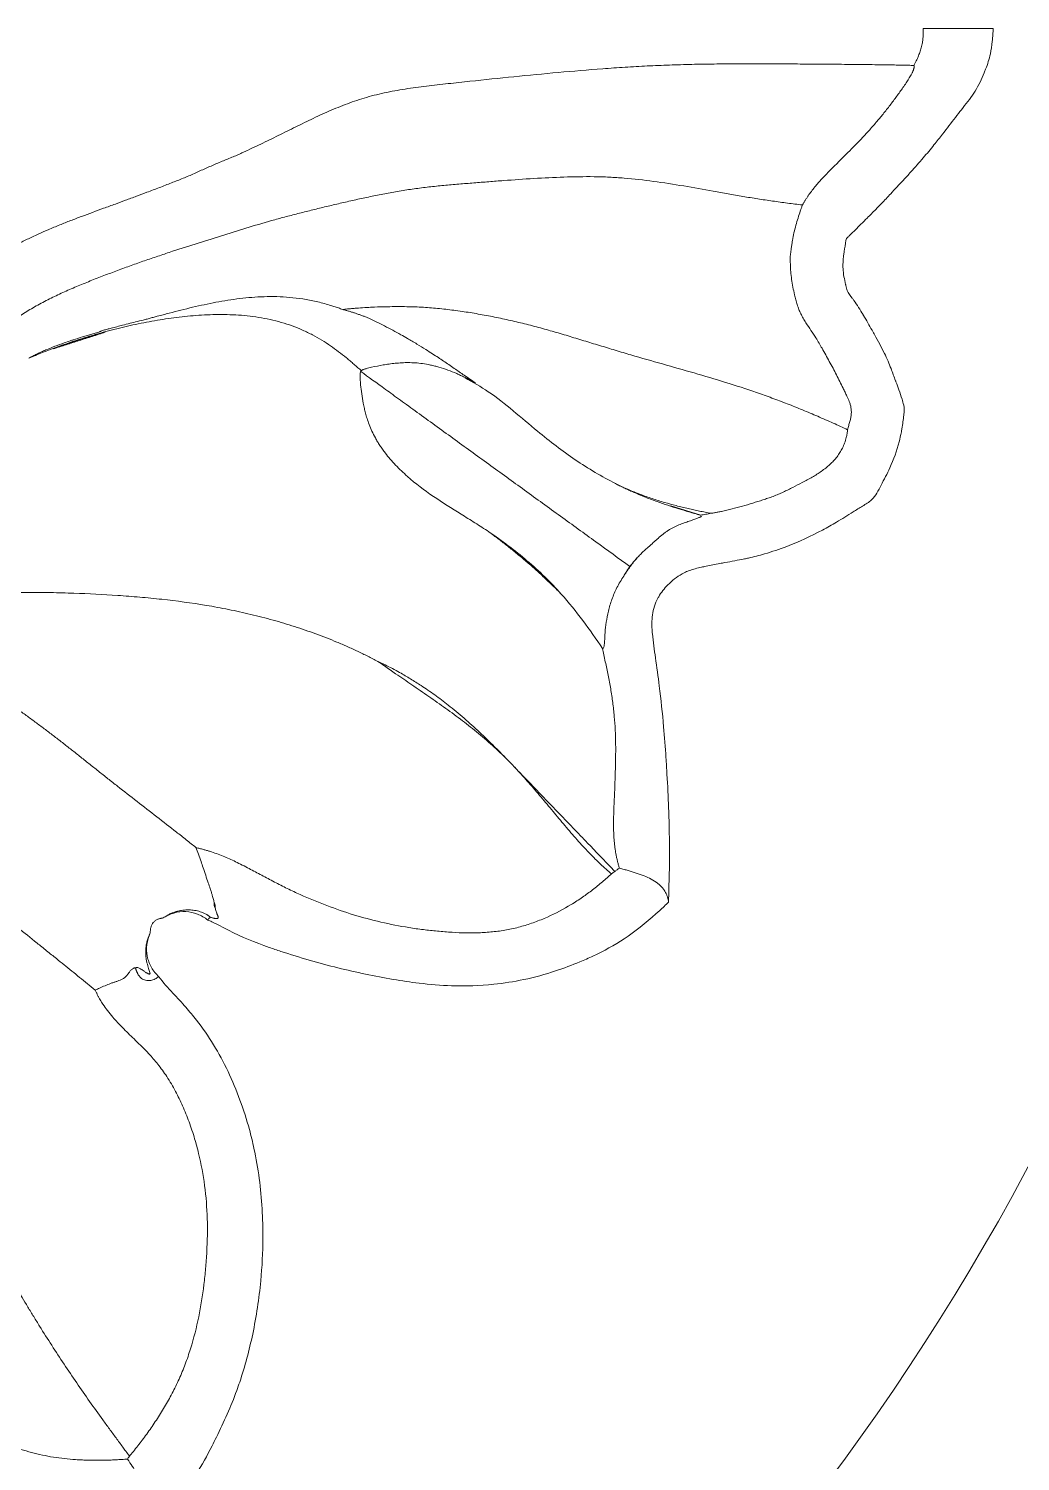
# Model space of a CAD drawing. Header units: millimetres. Extents: x 54 to 1314, y 20 to 614.
# Drawn here: x 386.438 to 387.614, y 186.671 to 188.37 of the extents above; entities that cross this region are included whole.
import ezdxf

# ---------------------------------------------------------------- set-up
doc = ezdxf.new("R2010")
doc.units = ezdxf.units.MM
doc.layers.add('A_РАЗМ.ОСНОВНЫЕ', color=4, linetype='Continuous', lineweight=13)
doc.layers.add('А_ШТУКАТУРКА ФАСАД', color=7, linetype='Continuous', lineweight=15)

# ---------------------------------------------------------------- blocks, each defined once
blk = doc.blocks.new('Филенка')
at = {"layer": 'А_ШТУКАТУРКА ФАСАД', "lineweight": 9}
blk.add_line((-1.4905, 0.0506), (-1.526, 0.0396), dxfattribs=at)
at = {"layer": 'А_ШТУКАТУРКА ФАСАД', "lineweight": 15}
for radius in [3.1268, 2.8768]:
    blk.add_arc((0.6268, 0.6166), radius, 137.6514, 222.3486, dxfattribs=at)
at = {"layer": 'А_ШТУКАТУРКА ФАСАД', "lineweight": 9}
for points, degree in [([(-1.7899, 0.6166), (-1.8175, 0.6166), (-1.8452, 0.6166), (-1.8729, 0.6166)], 3), ([(-1.7779, 0.5667), (-1.7778, 0.5667), (-1.7778, 0.5667), (-1.7778, 0.5667)], 3), ([(-1.7779, 0.5667), (-1.7778, 0.5667), (-1.7778, 0.5667), (-1.7778, 0.5667)], 3), ([(-0.8149, 0.2572), (-0.8143, 0.2573), (-0.8137, 0.2574), (-0.8131, 0.2575)], 3), ([(-1.5259, 0.0392), (-1.5256, 0.0395)], 1), ([(-1.2989, -0.2528), (-1.2999, -0.2538), (-1.3009, -0.2548), (-1.3019, -0.2558)], 3), ([(-1.4203, -0.3859), (-1.4215, -0.3849), (-1.4228, -0.384), (-1.4241, -0.383)], 3), ([(-0.8492, -1.0756), (-0.849, -1.0759), (-0.8489, -1.0761), (-0.8487, -1.0763)], 3), ([(-0.8487, -1.0763), (-0.8485, -1.0766), (-0.8483, -1.0769), (-0.8481, -1.0772)], 3)]:
    blk.add_open_spline(points, degree=degree, dxfattribs=at)
for points, knots in [([(-1.4878, -0.4195), (-1.488, -0.4083), (-1.489, -0.3809), (-1.489, -0.3437), (-1.4879, -0.3043), (-1.4864, -0.2745), (-1.4845, -0.2424), (-1.4819, -0.2074), (-1.4776, -0.1679), (-1.4726, -0.1313), (-1.4694, -0.1099), (-1.468, -0.093), (-1.4676, -0.0783), (-1.4723, -0.0638), (-1.4795, -0.0513), (-1.489, -0.0401), (-1.5017, -0.0307), (-1.5149, -0.0249), (-1.5238, -0.0229), (-1.5359, -0.0203), (-1.5452, -0.0185), (-1.5603, -0.0157), (-1.5717, -0.0136), (-1.5874, -0.0103), (-1.6043, -0.0059), (-1.6341, 0.0042), (-1.6625, 0.0173), (-1.6883, 0.0318), (-1.7038, 0.0416), (-1.7178, 0.0503), (-1.7315, 0.0584), (-1.7384, 0.0724), (-1.7452, 0.0853), (-1.7534, 0.1019), (-1.7598, 0.1197), (-1.7634, 0.1356), (-1.7653, 0.1461), (-1.7662, 0.1537), (-1.7672, 0.1618), (-1.7676, 0.1657), (-1.7664, 0.1712), (-1.7643, 0.1786), (-1.7612, 0.1877), (-1.7585, 0.1949), (-1.7553, 0.2033), (-1.7524, 0.2115), (-1.7481, 0.2224), (-1.7419, 0.2358), (-1.7353, 0.2479), (-1.7268, 0.2628), (-1.7223, 0.2709), (-1.7152, 0.2828), (-1.7109, 0.2897), (-1.7041, 0.2989), (-1.6997, 0.3042), (-1.6984, 0.3103), (-1.6971, 0.3158), (-1.6957, 0.3225), (-1.6947, 0.3304), (-1.6945, 0.3395), (-1.6952, 0.3462), (-1.6966, 0.3557), (-1.6975, 0.3616), (-1.6986, 0.3675), (-1.7006, 0.3694), (-1.7063, 0.375), (-1.7141, 0.3827), (-1.7243, 0.3928), (-1.7324, 0.401), (-1.7417, 0.4106), (-1.7526, 0.4222), (-1.7642, 0.4347), (-1.7772, 0.4488), (-1.7894, 0.4626), (-1.8019, 0.4776), (-1.8145, 0.4937), (-1.8252, 0.5077), (-1.8377, 0.5238), (-1.8459, 0.5339), (-1.8551, 0.5485), (-1.8597, 0.558), (-1.8656, 0.5729), (-1.8696, 0.5852), (-1.8715, 0.5991), (-1.8724, 0.6092), (-1.8727, 0.6142), (-1.8729, 0.6166)], [0.0134857, 0.0134857, 0.0134857, 0.0134857, 0.0383961, 0.0742828, 0.096119, 0.1258074, 0.1405451, 0.1675631, 0.2036312, 0.2286441, 0.2496525, 0.2516819, 0.2663195, 0.2818831, 0.2847681, 0.2982866, 0.3141235, 0.3190063, 0.3301525, 0.3342685, 0.3465107, 0.3511887, 0.3685452, 0.3721282, 0.3867491, 0.4071873, 0.4415592, 0.4556113, 0.4727827, 0.4825484, 0.4921238, 0.5073108, 0.5159219, 0.5245095, 0.5486707, 0.5575349, 0.560417, 0.5725453, 0.5744716, 0.5783882, 0.5813502, 0.5867596, 0.5953437, 0.6028966, 0.6037503, 0.6152961, 0.6221993, 0.6298354, 0.6480062, 0.6527425, 0.6678374, 0.6686375, 0.6834728, 0.6859329, 0.6938684, 0.6984981, 0.6995281, 0.7064549, 0.7137643, 0.7169888, 0.7266794, 0.7285593, 0.7383691, 0.7403083, 0.7413677, 0.744244, 0.7579655, 0.7657337, 0.7763933, 0.7834651, 0.7953823, 0.811743, 0.8214032, 0.8379184, 0.8526378, 0.8647352, 0.8832087, 0.8918544, 0.909974, 0.9120381, 0.9300825, 0.9334375, 0.9474723, 0.958533, 0.9646904, 0.9698079, 0.9698079, 0.9698079, 0.9698079]), ([(-1.7787, 0.5729), (-1.7792, 0.5739), (-1.7804, 0.576), (-1.7821, 0.5795), (-1.7839, 0.5836), (-1.7858, 0.5884), (-1.7875, 0.594), (-1.7888, 0.5996), (-1.7895, 0.6052), (-1.7899, 0.6108), (-1.7899, 0.6146), (-1.7899, 0.6166)], [0, 0, 0, 0, 0.076839, 0.160042, 0.249463, 0.375131, 0.500919, 0.633773, 0.74989, 0.870935, 1, 1, 1, 1]), ([(-1.7778, 0.5667), (-1.7779, 0.5669), (-1.7781, 0.5674), (-1.7783, 0.568), (-1.7785, 0.5687), (-1.7787, 0.5694), (-1.779, 0.5702), (-1.7791, 0.5713), (-1.7791, 0.5721), (-1.7789, 0.5726), (-1.7787, 0.5728), (-1.7787, 0.5729)], [0, 0, 0, 0, 0.062675, 0.125333, 0.188134, 0.251237, 0.373465, 0.500744, 0.7515, 0.872101, 1, 1, 1, 1]), ([(-1.7787, 0.5729), (-1.7776, 0.5729), (-1.7755, 0.573), (-1.7723, 0.5731), (-1.7689, 0.5731), (-1.7646, 0.5732), (-1.759, 0.5734), (-1.7502, 0.5735), (-1.7391, 0.5737), (-1.7215, 0.5739), (-1.6996, 0.5742), (-1.6778, 0.5743), (-1.6603, 0.5745), (-1.6428, 0.5746), (-1.6209, 0.5747), (-1.5946, 0.5748), (-1.5683, 0.5748), (-1.5419, 0.5746), (-1.5154, 0.5742), (-1.489, 0.5734), (-1.4626, 0.5723), (-1.4362, 0.5708), (-1.401, 0.5684), (-1.3571, 0.5646), (-1.3045, 0.5596), (-1.2609, 0.555), (-1.2264, 0.5513), (-1.2008, 0.5485), (-1.1755, 0.5451), (-1.1507, 0.5406), (-1.1308, 0.5355), (-1.1155, 0.5306), (-1.1043, 0.5265), (-1.0933, 0.5221), (-1.0789, 0.5159), (-1.0613, 0.5077), (-1.0406, 0.4974), (-1.0234, 0.4889), (-1.0096, 0.4821), (-0.9991, 0.4771), (-0.9903, 0.473), (-0.9833, 0.4697), (-0.9797, 0.468), (-0.9779, 0.4672)], [0, 0, 0, 0, 0.003664, 0.007499, 0.011508, 0.015695, 0.022965, 0.031376, 0.047064, 0.062758, 0.094152, 0.125548, 0.141246, 0.156945, 0.18834, 0.219733, 0.251132, 0.282545, 0.313936, 0.345308, 0.376671, 0.408031, 0.439394, 0.502147, 0.564852, 0.627221, 0.658384, 0.689631, 0.720823, 0.75244, 0.783447, 0.79887, 0.814276, 0.829687, 0.845117, 0.876049, 0.907062, 0.938097, 0.953601, 0.969089, 0.984556, 0.992336, 1, 1, 1, 1]), ([(-1.7779, 0.5667), (-1.7778, 0.5666), (-1.7777, 0.5663), (-1.7776, 0.5661), (-1.7775, 0.566)], [0, 0, 0, 0, 0.498178, 1, 1, 1, 1]), ([(-1.6466, 0.4075), (-1.6471, 0.4084), (-1.6482, 0.4102), (-1.6499, 0.4129), (-1.6516, 0.4157), (-1.654, 0.4192), (-1.6572, 0.4236), (-1.6625, 0.4303), (-1.6698, 0.4386), (-1.683, 0.4522), (-1.6989, 0.468), (-1.7142, 0.4836), (-1.7254, 0.4955), (-1.734, 0.5052), (-1.7424, 0.5154), (-1.7491, 0.524), (-1.7545, 0.531), (-1.7583, 0.5362), (-1.7621, 0.5414), (-1.7659, 0.5467), (-1.7694, 0.5519), (-1.7721, 0.5561), (-1.774, 0.5593), (-1.7752, 0.5614), (-1.7762, 0.5632), (-1.7769, 0.5647), (-1.7773, 0.5656), (-1.7775, 0.566)], [0, 0, 0, 0, 0.015428, 0.030983, 0.046672, 0.062499, 0.092934, 0.124659, 0.184756, 0.249727, 0.392414, 0.499661, 0.56038, 0.624761, 0.685355, 0.749945, 0.781247, 0.812535, 0.843812, 0.875121, 0.908038, 0.937245, 0.953389, 0.968423, 0.979266, 0.989772, 1, 1, 1, 1]), ([(-0.9189, 0.4418), (-0.9212, 0.4428), (-0.9256, 0.4448), (-0.9322, 0.4478), (-0.9388, 0.4507), (-0.9454, 0.4536), (-0.9519, 0.4564), (-0.9585, 0.4592), (-0.965, 0.4619), (-0.9715, 0.4646), (-0.9758, 0.4663), (-0.9779, 0.4672)], [0, 0, 0, 0, 0.111234, 0.222406, 0.333529, 0.444616, 0.555682, 0.666738, 0.7778, 0.888883, 1, 1, 1, 1]), ([(-0.9189, 0.4418), (-0.9167, 0.4409), (-0.9122, 0.4391), (-0.9053, 0.4363), (-0.8983, 0.4336), (-0.8913, 0.4308), (-0.8841, 0.428), (-0.8768, 0.4252), (-0.8678, 0.4218), (-0.8568, 0.4177), (-0.8443, 0.4131), (-0.8313, 0.4083), (-0.814, 0.402), (-0.7963, 0.3955), (-0.7789, 0.3889), (-0.7657, 0.3837), (-0.7528, 0.3783), (-0.7399, 0.3726), (-0.7275, 0.3668), (-0.7192, 0.3626), (-0.7151, 0.3605)], [0, 0, 0, 0, 0.0345212, 0.0694187, 0.1046823, 0.140302, 0.1762681, 0.2125717, 0.2492041, 0.3099406, 0.3747576, 0.4325005, 0.5001896, 0.6250362, 0.6873638, 0.7496986, 0.8162752, 0.8745835, 0.9384922, 1, 1, 1, 1]), ([(-1.6466, 0.4075), (-1.6437, 0.4078), (-1.6377, 0.4085), (-1.6259, 0.41), (-1.6112, 0.412), (-1.5936, 0.4147), (-1.576, 0.4175), (-1.5584, 0.4206), (-1.5351, 0.4248), (-1.5056, 0.4301), (-1.4704, 0.4356), (-1.4409, 0.439), (-1.4174, 0.4405), (-1.3936, 0.4412), (-1.3637, 0.4407), (-1.3281, 0.4389), (-1.2984, 0.4368), (-1.2747, 0.435), (-1.2599, 0.4338), (-1.248, 0.4329), (-1.2362, 0.4319), (-1.2214, 0.4306), (-1.2037, 0.4288), (-1.1861, 0.4266), (-1.1686, 0.4239), (-1.1541, 0.4213), (-1.1427, 0.419), (-1.1341, 0.4173), (-1.1256, 0.4155), (-1.1144, 0.413), (-1.1005, 0.4099), (-1.0841, 0.406), (-1.068, 0.4021), (-1.0521, 0.3982), (-1.0364, 0.3941), (-1.0158, 0.3885), (-0.9905, 0.3811), (-0.9604, 0.3718), (-0.9303, 0.3623), (-0.9049, 0.3542), (-0.8842, 0.3473), (-0.8685, 0.342), (-0.8526, 0.3364), (-0.8366, 0.3306), (-0.8204, 0.3244), (-0.8041, 0.3181), (-0.7878, 0.3115), (-0.7743, 0.3057), (-0.7636, 0.3008), (-0.753, 0.2957), (-0.74, 0.2889), (-0.7249, 0.28), (-0.7097, 0.2697), (-0.6974, 0.2599), (-0.6875, 0.251), (-0.6792, 0.2427), (-0.6699, 0.233), (-0.6591, 0.2212), (-0.6477, 0.2089), (-0.6371, 0.1979), (-0.6283, 0.1891), (-0.6215, 0.1825), (-0.6155, 0.1767), (-0.612, 0.1731), (-0.6103, 0.1715)], [0, 0, 0, 0, 0.00786, 0.015636, 0.031274, 0.046908, 0.062542, 0.078178, 0.093815, 0.125088, 0.157061, 0.187594, 0.203058, 0.218862, 0.250071, 0.281257, 0.312459, 0.32807, 0.343684, 0.35149, 0.359295, 0.374905, 0.39052, 0.406124, 0.421704, 0.437282, 0.445078, 0.452885, 0.4607, 0.468509, 0.484125, 0.499756, 0.515387, 0.531018, 0.54664, 0.562255, 0.593488, 0.624733, 0.655977, 0.687224, 0.702828, 0.718417, 0.734012, 0.749639, 0.765283, 0.780929, 0.796575, 0.812217, 0.820041, 0.82785, 0.843404, 0.858889, 0.874346, 0.892064, 0.900845, 0.909973, 0.923477, 0.936982, 0.953343, 0.968492, 0.977963, 0.986496, 0.993717, 1, 1, 1, 1]), ([(-1.7002, 0.1408), (-1.7006, 0.1425), (-1.7014, 0.1457), (-1.7028, 0.1504), (-1.704, 0.1551), (-1.7046, 0.1595), (-1.7046, 0.1635), (-1.7042, 0.1672), (-1.7034, 0.1708), (-1.7019, 0.1754), (-1.6996, 0.1802), (-1.697, 0.1854), (-1.6942, 0.1913), (-1.6909, 0.1982), (-1.687, 0.2061), (-1.6828, 0.2139), (-1.6785, 0.2217), (-1.6742, 0.2296), (-1.669, 0.239), (-1.6633, 0.2487), (-1.6567, 0.2587), (-1.6515, 0.2664), (-1.6475, 0.273), (-1.6446, 0.2783), (-1.6422, 0.2836), (-1.6404, 0.2892), (-1.6387, 0.295), (-1.6369, 0.3019), (-1.6353, 0.31), (-1.6337, 0.3191), (-1.6327, 0.3283), (-1.6323, 0.3355), (-1.6322, 0.3406), (-1.6321, 0.3437), (-1.6321, 0.3467), (-1.6325, 0.3497), (-1.6329, 0.3528), (-1.6334, 0.3566), (-1.634, 0.3608), (-1.635, 0.3669), (-1.6365, 0.3744), (-1.6387, 0.3834), (-1.6413, 0.392), (-1.6434, 0.3982), (-1.6447, 0.4021), (-1.6454, 0.404), (-1.646, 0.4058), (-1.6464, 0.4069), (-1.6466, 0.4075)], [0, 0, 0, 0, 0.018466, 0.036412, 0.053863, 0.070971, 0.084622, 0.097247, 0.110116, 0.123774, 0.148279, 0.165876, 0.185006, 0.21552, 0.24622, 0.275974, 0.307538, 0.338366, 0.368853, 0.417947, 0.454849, 0.491891, 0.51388, 0.534318, 0.553183, 0.57389, 0.594641, 0.615442, 0.647172, 0.678908, 0.710309, 0.742207, 0.752952, 0.763555, 0.773954, 0.783837, 0.794559, 0.806192, 0.823634, 0.838403, 0.870572, 0.902814, 0.935216, 0.967458, 0.9757, 0.983724, 0.991892, 1, 1, 1, 1]), ([(-0.8672, 0.2715), (-0.8688, 0.2719), (-0.872, 0.2728), (-0.8768, 0.2741), (-0.8823, 0.2756), (-0.8887, 0.2772), (-0.8981, 0.2797), (-0.9097, 0.2827), (-0.9236, 0.2861), (-0.9374, 0.2892), (-0.9512, 0.292), (-0.9652, 0.2945), (-0.9793, 0.2965), (-0.9936, 0.2979), (-1.0083, 0.2988), (-1.0233, 0.2988), (-1.0386, 0.298), (-1.0516, 0.2964), (-1.0621, 0.2946), (-1.0701, 0.2929), (-1.078, 0.291), (-1.085, 0.289), (-1.0911, 0.2871), (-1.0964, 0.2853), (-1.0998, 0.2841), (-1.1015, 0.2834)], [0, 0, 0, 0, 0.020338, 0.041169, 0.062498, 0.09306, 0.124962, 0.187454, 0.249989, 0.312491, 0.374941, 0.437348, 0.499746, 0.562218, 0.624919, 0.687468, 0.749673, 0.811911, 0.843634, 0.874684, 0.906274, 0.937393, 0.958516, 0.979379, 1, 1, 1, 1]), ([(-1.1015, 0.2834), (-1.1024, 0.2835), (-1.1043, 0.2838), (-1.1074, 0.2841), (-1.111, 0.2844), (-1.1153, 0.2848), (-1.1217, 0.2853), (-1.1297, 0.2858), (-1.1411, 0.2864), (-1.1531, 0.2867), (-1.166, 0.2869), (-1.1803, 0.2868), (-1.1971, 0.2862), (-1.2132, 0.2849), (-1.2261, 0.2834), (-1.239, 0.2818), (-1.255, 0.2794), (-1.2742, 0.276), (-1.2933, 0.2721), (-1.3123, 0.2677), (-1.3312, 0.2629), (-1.35, 0.2577), (-1.3656, 0.2531), (-1.378, 0.2493), (-1.3904, 0.2455), (-1.406, 0.2408), (-1.4246, 0.2351), (-1.4495, 0.2277), (-1.4807, 0.2188), (-1.5181, 0.2082), (-1.5553, 0.1972), (-1.5861, 0.1872), (-1.6105, 0.1785), (-1.6256, 0.1728), (-1.6377, 0.168), (-1.6497, 0.1631), (-1.6649, 0.1567), (-1.6827, 0.1489), (-1.6945, 0.1434), (-1.7002, 0.1408)], [0, 0, 0, 0, 0.004614, 0.009856, 0.015717, 0.022939, 0.031328, 0.047806, 0.062442, 0.087356, 0.106081, 0.124846, 0.156106, 0.187308, 0.202909, 0.218515, 0.249754, 0.281008, 0.312241, 0.343475, 0.374728, 0.405978, 0.437215, 0.452832, 0.468447, 0.499674, 0.530902, 0.562139, 0.624669, 0.687198, 0.749709, 0.812218, 0.843491, 0.874792, 0.890448, 0.9061, 0.937398, 0.969885, 1, 1, 1, 1]), ([(-1.1314, 0.2735), (-1.1326, 0.273), (-1.1359, 0.2714), (-1.1425, 0.2682), (-1.1544, 0.2623), (-1.1667, 0.2557), (-1.1794, 0.2485), (-1.1893, 0.2426), (-1.1992, 0.2365), (-1.2054, 0.2326), (-1.208, 0.2309)], [0, 0, 0, 0, 0.04432, 0.125, 0.249998, 0.499986, 0.600894, 0.749991, 0.893058, 1, 1, 1, 1]), ([(-1.1015, 0.2834), (-1.1028, 0.2831), (-1.1054, 0.2824), (-1.1092, 0.2813), (-1.1129, 0.2802), (-1.1166, 0.279), (-1.1203, 0.2777), (-1.124, 0.2764), (-1.1277, 0.275), (-1.1302, 0.274), (-1.1314, 0.2735)], [0, 0, 0, 0, 0.13147, 0.259157, 0.383114, 0.503397, 0.628773, 0.75271, 0.875395, 1, 1, 1, 1]), ([(-1.1236, 0.2108), (-1.1223, 0.212), (-1.1193, 0.2146), (-1.1149, 0.2184), (-1.1104, 0.2224), (-1.1044, 0.2273), (-1.0967, 0.2334), (-1.0871, 0.2404), (-1.0768, 0.2471), (-1.0658, 0.2534), (-1.054, 0.2591), (-1.0416, 0.2641), (-1.0287, 0.2683), (-1.011, 0.2728), (-0.9928, 0.2757), (-0.9746, 0.2771), (-0.9565, 0.2777), (-0.9341, 0.277), (-0.9121, 0.275), (-0.8947, 0.2727), (-0.8817, 0.2707), (-0.8688, 0.2684), (-0.8559, 0.2658), (-0.8431, 0.263), (-0.826, 0.2588), (-0.8088, 0.2541), (-0.7918, 0.2489), (-0.779, 0.2447), (-0.7665, 0.2403), (-0.7553, 0.2362), (-0.7456, 0.2324), (-0.7373, 0.2291), (-0.7319, 0.2268), (-0.7292, 0.2256)], [0, 0, 0, 0, 0.014024, 0.03109, 0.046629, 0.062155, 0.093162, 0.124129, 0.155151, 0.186419, 0.218306, 0.249558, 0.280944, 0.312577, 0.375476, 0.406858, 0.438394, 0.501369, 0.563891, 0.595095, 0.62629, 0.657489, 0.688704, 0.719944, 0.751221, 0.813935, 0.846018, 0.876546, 0.908013, 0.938492, 0.95922, 0.979717, 1, 1, 1, 1]), ([(-0.8131, 0.2575), (-0.8147, 0.258), (-0.8178, 0.2588), (-0.8224, 0.2601), (-0.8277, 0.2615), (-0.8338, 0.2631), (-0.8412, 0.265), (-0.8494, 0.2671), (-0.8583, 0.2693), (-0.8642, 0.2708), (-0.8672, 0.2715)], [0, 0, 0, 0, 0.085676, 0.168991, 0.249981, 0.374035, 0.499966, 0.661372, 0.827994, 1, 1, 1, 1]), ([(-0.758, 0.2367), (-0.7607, 0.2376), (-0.7659, 0.2392), (-0.7763, 0.2425), (-0.7866, 0.2458), (-0.7969, 0.2491), (-0.8047, 0.2516), (-0.8123, 0.254), (-0.8174, 0.2556), (-0.8198, 0.2564)], [0, 0, 0, 0, 0.129522, 0.249843, 0.499695, 0.627383, 0.749823, 0.87716, 1, 1, 1, 1]), ([(-0.8195, 0.2565), (-0.8179, 0.256), (-0.8145, 0.2551), (-0.8094, 0.2536), (-0.8034, 0.2519), (-0.7965, 0.2498), (-0.7862, 0.2465), (-0.7762, 0.2432), (-0.766, 0.2396), (-0.7609, 0.2377), (-0.758, 0.2367)], [0, 0, 0, 0, 0.080378, 0.163747, 0.250114, 0.371309, 0.500199, 0.750104, 0.858993, 1, 1, 1, 1]), ([(-0.7292, 0.2256), (-0.7299, 0.2261), (-0.7315, 0.2269), (-0.734, 0.2282), (-0.7365, 0.2295), (-0.7399, 0.2311), (-0.7443, 0.2332), (-0.7513, 0.2362), (-0.7602, 0.2399), (-0.7699, 0.2434), (-0.7771, 0.2459), (-0.7844, 0.2483), (-0.7912, 0.2504), (-0.7985, 0.2526), (-0.804, 0.2542), (-0.8095, 0.2557), (-0.8131, 0.2567), (-0.8149, 0.2572)], [0, 0, 0, 0, 0.029388, 0.060018, 0.091896, 0.12503, 0.184879, 0.250116, 0.375224, 0.500251, 0.583546, 0.625185, 0.750079, 0.814725, 0.874988, 0.939027, 1, 1, 1, 1]), ([(-1.208, 0.2309), (-1.2103, 0.2294), (-1.2146, 0.2266), (-1.221, 0.2222), (-1.2273, 0.218), (-1.2355, 0.2124), (-1.2461, 0.205), (-1.2546, 0.1991), (-1.2591, 0.1959)], [0, 0, 0, 0, 0.133311, 0.249974, 0.373626, 0.499931, 0.731693, 1, 1, 1, 1]), ([(-1.1229, 0.21), (-1.1321, 0.2033), (-1.1414, 0.1966), (-1.1551, 0.1867), (-1.1579, 0.1846), (-1.1638, 0.1803), (-1.173, 0.1737), (-1.1897, 0.1616), (-1.2038, 0.1513), (-1.218, 0.1411), (-1.2251, 0.1359), (-1.2463, 0.1205), (-1.2675, 0.1051), (-1.2888, 0.0897), (-1.303, 0.0794), (-1.3101, 0.0743), (-1.3314, 0.0588), (-1.3599, 0.0381), (-1.3879, 0.0179), (-1.4153, -0.002), (-1.4288, -0.0118), (-1.4421, -0.0214)], [0, 0, 0, 0, 0.125, 0.125, 0.15625, 0.15625, 0.1875, 0.25, 0.3125, 0.3125, 0.375, 0.375, 0.5, 0.5625, 0.5625, 0.625, 0.625, 0.75, 0.875, 0.875, 1, 1, 1, 1]), ([(-1.1236, 0.2108), (-1.1237, 0.2109), (-1.1239, 0.2111), (-1.1243, 0.2114), (-1.1248, 0.2117), (-1.1254, 0.212), (-1.1263, 0.2123), (-1.1275, 0.2128), (-1.1296, 0.2134), (-1.1324, 0.2142), (-1.1391, 0.2157), (-1.1471, 0.2173), (-1.1565, 0.2188), (-1.1639, 0.2197), (-1.1714, 0.2203), (-1.1792, 0.2205), (-1.1874, 0.2203), (-1.1962, 0.2194), (-1.204, 0.218), (-1.2106, 0.2164), (-1.2173, 0.2146), (-1.226, 0.2118), (-1.2346, 0.2084), (-1.2412, 0.2054), (-1.2457, 0.2032), (-1.2502, 0.2009), (-1.2546, 0.1985), (-1.2576, 0.1968), (-1.2591, 0.1959)], [0, 0, 0, 0, 0.005389, 0.010677, 0.015866, 0.023476, 0.03155, 0.045688, 0.06281, 0.094064, 0.125332, 0.25048, 0.313045, 0.375614, 0.441279, 0.500761, 0.563355, 0.625865, 0.688427, 0.719717, 0.750974, 0.814111, 0.875472, 0.900841, 0.925916, 0.950758, 0.975431, 1, 1, 1, 1]), ([(-1.1518, 0.1133), (-1.1512, 0.1141), (-1.1501, 0.1156), (-1.1485, 0.1178), (-1.147, 0.12), (-1.145, 0.123), (-1.1427, 0.1267), (-1.1394, 0.1325), (-1.1359, 0.1395), (-1.1327, 0.1472), (-1.1303, 0.1542), (-1.1285, 0.1605), (-1.127, 0.1665), (-1.1255, 0.1742), (-1.124, 0.1835), (-1.1229, 0.1924), (-1.1223, 0.1991), (-1.1221, 0.2031), (-1.122, 0.2061), (-1.1222, 0.2081), (-1.1226, 0.2095), (-1.1231, 0.2103), (-1.1234, 0.2106), (-1.1236, 0.2108)], [0, 0, 0, 0, 0.016003, 0.03179, 0.047379, 0.062788, 0.094276, 0.125819, 0.187359, 0.251176, 0.313824, 0.376113, 0.433568, 0.500782, 0.625806, 0.750751, 0.813206, 0.875691, 0.906994, 0.93837, 0.969335, 0.982723, 1, 1, 1, 1]), ([(-1.425, 0.0769), (-1.4169, 0.0813), (-1.4005, 0.09), (-1.3771, 0.1051), (-1.3544, 0.1214), (-1.33, 0.141), (-1.3039, 0.1633), (-1.2759, 0.1859), (-1.2559, 0.1971), (-1.2465, 0.2024)], [0, 0, 0, 0, 0.126517, 0.253536, 0.381363, 0.509396, 0.682071, 0.851871, 1, 1, 1, 1]), ([(-1.5383, 0.0417), (-1.5397, 0.042), (-1.5424, 0.0424), (-1.5465, 0.0432), (-1.5515, 0.0442), (-1.557, 0.0454), (-1.5693, 0.0484), (-1.5815, 0.0519), (-1.5937, 0.0557), (-1.5997, 0.0577), (-1.6057, 0.0596), (-1.6119, 0.0618), (-1.6179, 0.0642), (-1.6238, 0.0669), (-1.6296, 0.0696), (-1.6371, 0.0734), (-1.6467, 0.0783), (-1.6582, 0.0844), (-1.6692, 0.0914), (-1.6793, 0.0994), (-1.6865, 0.1071), (-1.6912, 0.1138), (-1.6942, 0.1193), (-1.6967, 0.1252), (-1.6982, 0.1301), (-1.6991, 0.1338), (-1.6995, 0.1362), (-1.6998, 0.1386), (-1.7001, 0.1401), (-1.7002, 0.1408)], [0, 0, 0, 0, 0.019995, 0.040849, 0.062567, 0.094539, 0.125096, 0.249336, 0.280731, 0.311245, 0.340723, 0.373161, 0.405796, 0.435303, 0.467203, 0.497983, 0.558113, 0.623755, 0.686706, 0.749256, 0.812111, 0.843445, 0.874713, 0.909172, 0.94655, 0.959324, 0.973269, 0.986924, 1, 1, 1, 1]), ([(-1.1518, 0.1133), (-1.1556, 0.1084), (-1.1598, 0.1036), (-1.1687, 0.0942), (-1.1734, 0.0898), (-1.1879, 0.0769), (-1.1982, 0.0692), (-1.2197, 0.0545), (-1.2307, 0.0476), (-1.2473, 0.0373), (-1.2528, 0.0339), (-1.2638, 0.027), (-1.2693, 0.0234), (-1.2747, 0.0198)], [0, 0, 0, 0, 0.125, 0.125, 0.25, 0.25, 0.5, 0.5, 0.75, 0.75, 0.875, 0.875, 1, 1, 1, 1]), ([(-1.5383, 0.0417), (-1.536, 0.0422), (-1.5313, 0.043), (-1.5245, 0.0444), (-1.5178, 0.0458), (-1.5086, 0.0479), (-1.497, 0.0507), (-1.4828, 0.0546), (-1.4686, 0.059), (-1.4557, 0.0636), (-1.4444, 0.0681), (-1.4346, 0.0723), (-1.4282, 0.0754), (-1.425, 0.0769)], [0, 0, 0, 0, 0.060399, 0.119352, 0.176864, 0.232942, 0.356917, 0.47604, 0.605317, 0.730741, 0.821644, 0.911367, 1, 1, 1, 1]), ([(-1.425, 0.0769), (-1.4266, 0.0761), (-1.4298, 0.0744), (-1.4347, 0.0721), (-1.4396, 0.0698), (-1.4445, 0.0676), (-1.4517, 0.0644), (-1.4616, 0.0603), (-1.4784, 0.054), (-1.4953, 0.0485), (-1.5124, 0.0433), (-1.521, 0.0408), (-1.5256, 0.0395)], [0, 0, 0, 0, 0.0505816, 0.10088, 0.1509044, 0.2006639, 0.2501678, 0.371761, 0.4997111, 0.7495485, 0.866863, 1, 1, 1, 1]), ([(-1.5256, 0.0395), (-1.5277, 0.0398), (-1.532, 0.0406), (-1.5362, 0.0413), (-1.5383, 0.0417)], [0, 0, 0, 0, 0.499151, 1, 1, 1, 1]), ([(-1.4508, -0.0108), (-1.4514, -0.0102), (-1.4526, -0.0089), (-1.4544, -0.0071), (-1.4562, -0.0053), (-1.4579, -0.0036), (-1.4597, -0.002), (-1.4614, -0.0004), (-1.4637, 0.0016), (-1.4663, 0.0039), (-1.4694, 0.0067), (-1.4724, 0.0094), (-1.4763, 0.0129), (-1.4802, 0.0162), (-1.4842, 0.0193), (-1.4883, 0.0221), (-1.4937, 0.0251), (-1.5002, 0.028), (-1.5054, 0.03), (-1.5094, 0.0314), (-1.5134, 0.0328), (-1.5178, 0.0343), (-1.5216, 0.0356), (-1.5239, 0.0366), (-1.5254, 0.0372), (-1.5264, 0.0377), (-1.5268, 0.0381), (-1.527, 0.0382)], [0, 0, 0, 0, 0.021343, 0.042345, 0.063008, 0.083326, 0.103293, 0.122901, 0.142143, 0.178221, 0.213563, 0.248631, 0.285087, 0.356177, 0.389917, 0.427369, 0.501519, 0.570568, 0.641847, 0.678389, 0.713337, 0.787878, 0.856829, 0.893735, 0.929707, 0.965029, 1, 1, 1, 1]), ([(-1.2747, 0.0198), (-1.2766, 0.0183), (-1.2805, 0.0155), (-1.2863, 0.0112), (-1.2918, 0.0069), (-1.2992, 0.0012), (-1.3083, -0.0062), (-1.3191, -0.0153), (-1.3298, -0.0246), (-1.3401, -0.0341), (-1.3505, -0.044), (-1.3572, -0.0506), (-1.3607, -0.0541)], [0, 0, 0, 0, 0.064735, 0.127948, 0.189644, 0.24983, 0.375026, 0.499484, 0.622956, 0.749423, 0.870781, 1, 1, 1, 1]), ([(-1.2747, 0.0198), (-1.2904, 0.0092), (-1.3056, -0.0022), (-1.3344, -0.0267), (-1.348, -0.0399), (-1.3607, -0.0541)], [0, 0, 0, 0, 0.5, 0.5, 1, 1, 1, 1]), ([(-1.4347, -0.0328), (-1.4353, -0.0318), (-1.4365, -0.0299), (-1.4385, -0.0271), (-1.4404, -0.0243), (-1.4426, -0.0212), (-1.445, -0.0178), (-1.4478, -0.0142), (-1.4498, -0.012), (-1.4508, -0.0108)], [0, 0, 0, 0, 0.127261, 0.25295, 0.377163, 0.49996, 0.666371, 0.832882, 1, 1, 1, 1]), ([(-1.4421, -0.0214), (-1.4426, -0.0207), (-1.4437, -0.0192), (-1.4454, -0.0171), (-1.4472, -0.0149), (-1.449, -0.0128), (-1.4502, -0.0115), (-1.4508, -0.0108)], [0, 0, 0, 0, 0.199192, 0.398769, 0.598752, 0.799157, 1, 1, 1, 1]), ([(-1.4347, -0.0328), (-1.4351, -0.032), (-1.436, -0.0304), (-1.4375, -0.0281), (-1.4389, -0.0259), (-1.4405, -0.0236), (-1.4415, -0.0222), (-1.4421, -0.0214)], [0, 0, 0, 0, 0.2008, 0.401177, 0.601154, 0.800753, 1, 1, 1, 1]), ([(-1.4095, -0.1186), (-1.4099, -0.1188), (-1.4102, -0.1188), (-1.4107, -0.1182), (-1.411, -0.1177), (-1.4114, -0.1161), (-1.4115, -0.1151), (-1.4118, -0.1128), (-1.4119, -0.1114), (-1.4122, -0.1069), (-1.4123, -0.1034), (-1.4129, -0.0957), (-1.4133, -0.0916), (-1.4146, -0.0831), (-1.4154, -0.0787), (-1.4171, -0.0719), (-1.4177, -0.0696), (-1.4191, -0.065), (-1.4199, -0.0627), (-1.4224, -0.0556), (-1.4244, -0.051), (-1.429, -0.0418), (-1.4317, -0.0373), (-1.4347, -0.0328)], [0, 0, 0, 0, 0.0625, 0.0625, 0.125, 0.125, 0.1875, 0.1875, 0.25, 0.25, 0.375, 0.375, 0.5, 0.5, 0.625, 0.625, 0.6875, 0.6875, 0.75, 0.75, 0.875, 0.875, 1, 1, 1, 1]), ([(-1.3607, -0.0541), (-1.3697, -0.0641), (-1.3781, -0.0747), (-1.3943, -0.0963), (-1.402, -0.1074), (-1.4095, -0.1186)], [0, 0, 0, 0, 0.5, 0.5, 1, 1, 1, 1]), ([(-1.143, -0.1339), (-1.1411, -0.1328), (-1.1371, -0.1308), (-1.1312, -0.1277), (-1.1252, -0.1248), (-1.1192, -0.1219), (-1.1131, -0.1191), (-1.1069, -0.1163), (-1.1008, -0.1136), (-1.0885, -0.1084), (-1.0697, -0.1011), (-1.0445, -0.0924), (-1.0187, -0.0847), (-0.9926, -0.078), (-0.9661, -0.0722), (-0.931, -0.0657), (-0.8958, -0.061), (-0.8609, -0.0576), (-0.8261, -0.055), (-0.7909, -0.0532), (-0.7563, -0.0522), (-0.7302, -0.0519), (-0.7044, -0.0522), (-0.678, -0.0532), (-0.6559, -0.0557), (-0.6384, -0.0594), (-0.6256, -0.0633), (-0.6133, -0.0685), (-0.6037, -0.074), (-0.5963, -0.0788), (-0.5909, -0.0826), (-0.5864, -0.0859), (-0.5828, -0.0886), (-0.5792, -0.0912), (-0.5747, -0.0945), (-0.5693, -0.0983), (-0.5637, -0.1019), (-0.5579, -0.1053), (-0.552, -0.1085), (-0.547, -0.1111), (-0.543, -0.1131), (-0.539, -0.1151), (-0.5341, -0.1178), (-0.5284, -0.1214), (-0.5233, -0.1258), (-0.5191, -0.1311), (-0.5157, -0.1369), (-0.513, -0.1431), (-0.511, -0.1484), (-0.5095, -0.1527), (-0.5081, -0.157), (-0.5062, -0.1623), (-0.5038, -0.1686), (-0.5012, -0.1749), (-0.4984, -0.1811), (-0.4956, -0.1872), (-0.4927, -0.1933), (-0.4898, -0.1994), (-0.487, -0.2056), (-0.4835, -0.2139), (-0.4796, -0.2244), (-0.4763, -0.2374), (-0.4746, -0.2508), (-0.4744, -0.2644), (-0.4756, -0.2778), (-0.478, -0.2911), (-0.4811, -0.3041), (-0.4842, -0.3147), (-0.4868, -0.323), (-0.4895, -0.3313), (-0.4944, -0.3456), (-0.5048, -0.3738), (-0.5169, -0.4056), (-0.5282, -0.438), (-0.5349, -0.4585), (-0.5394, -0.473), (-0.542, -0.4813), (-0.5446, -0.4897), (-0.5478, -0.5001), (-0.5517, -0.5127), (-0.5557, -0.5252), (-0.5614, -0.5419), (-0.5689, -0.5626), (-0.579, -0.5871), (-0.5896, -0.6114), (-0.6004, -0.6358), (-0.6109, -0.6603), (-0.6192, -0.681), (-0.6257, -0.6976), (-0.6305, -0.71), (-0.6355, -0.7224), (-0.6406, -0.7347), (-0.6459, -0.747), (-0.6514, -0.7591), (-0.6571, -0.7712), (-0.6629, -0.7832), (-0.668, -0.7931), (-0.672, -0.8009), (-0.6762, -0.8088), (-0.6815, -0.8186), (-0.6879, -0.8303), (-0.6944, -0.8419), (-0.7032, -0.8574), (-0.7144, -0.8766), (-0.7258, -0.8958), (-0.7351, -0.911), (-0.7445, -0.9262), (-0.7612, -0.9526), (-0.781, -0.9823), (-0.8013, -1.0116), (-0.8143, -1.0297), (-0.8248, -1.0442), (-0.8327, -1.0549), (-0.8392, -1.0637), (-0.8445, -1.0708), (-0.8472, -1.0744), (-0.8487, -1.0763)], [0, 0, 0, 0, 0.003876, 0.007765, 0.011666, 0.015578, 0.019499, 0.023428, 0.027363, 0.031303, 0.046799, 0.062548, 0.078011, 0.093953, 0.109752, 0.125481, 0.156726, 0.172311, 0.187894, 0.219093, 0.235632, 0.250339, 0.26598, 0.281649, 0.297251, 0.305083, 0.312923, 0.320653, 0.328364, 0.332238, 0.336126, 0.340026, 0.341977, 0.343928, 0.347828, 0.351724, 0.355618, 0.359515, 0.363421, 0.367336, 0.369295, 0.371252, 0.375163, 0.379076, 0.38303, 0.386943, 0.39088, 0.394838, 0.398795, 0.400776, 0.402756, 0.406712, 0.410662, 0.414607, 0.418553, 0.422501, 0.426453, 0.430408, 0.434364, 0.438309, 0.446162, 0.454009, 0.461932, 0.46979, 0.477611, 0.485484, 0.49338, 0.501215, 0.505123, 0.509027, 0.516831, 0.532446, 0.563695, 0.579307, 0.594916, 0.602715, 0.606612, 0.610508, 0.618297, 0.626082, 0.633864, 0.641645, 0.657208, 0.672792, 0.688404, 0.703993, 0.719559, 0.735126, 0.742915, 0.750705, 0.758492, 0.766273, 0.774048, 0.781818, 0.789586, 0.797352, 0.80512, 0.809005, 0.81289, 0.820663, 0.828439, 0.836219, 0.844001, 0.859577, 0.875166, 0.882966, 0.89077, 0.906374, 0.937582, 0.953188, 0.968791, 0.976593, 0.984394, 0.992196, 0.995731, 1, 1, 1, 1]), ([(-1.4296, -0.3791), (-1.4292, -0.3779), (-1.4284, -0.3753), (-1.4274, -0.3715), (-1.4265, -0.3674), (-1.4256, -0.3634), (-1.4249, -0.3593), (-1.4241, -0.3539), (-1.4234, -0.3471), (-1.4228, -0.339), (-1.4225, -0.3282), (-1.4227, -0.3146), (-1.4234, -0.2982), (-1.4244, -0.2762), (-1.4251, -0.2541), (-1.4252, -0.232), (-1.4247, -0.2155), (-1.4236, -0.199), (-1.4218, -0.1827), (-1.4197, -0.1691), (-1.4178, -0.1584), (-1.4163, -0.1503), (-1.4146, -0.1423), (-1.4128, -0.1342), (-1.4111, -0.1263), (-1.41, -0.1211), (-1.4095, -0.1186)], [0, 0, 0, 0, 0.014824, 0.030225, 0.046218, 0.062822, 0.07796, 0.094434, 0.125888, 0.157217, 0.188475, 0.250889, 0.313284, 0.375744, 0.501096, 0.562709, 0.625799, 0.687198, 0.749942, 0.812167, 0.843722, 0.874665, 0.906581, 0.937419, 0.970266, 1, 1, 1, 1]), ([(-1.2989, -0.2528), (-1.2962, -0.25), (-1.2904, -0.244), (-1.2788, -0.2323), (-1.2639, -0.2178), (-1.2456, -0.2013), (-1.2278, -0.1865), (-1.2108, -0.1736), (-1.1958, -0.1633), (-1.1819, -0.1546), (-1.1705, -0.1479), (-1.1604, -0.1424), (-1.1518, -0.138), (-1.1459, -0.1352), (-1.143, -0.1339)], [0, 0, 0, 0, 0.059851, 0.125383, 0.250569, 0.37535, 0.499847, 0.601031, 0.70035, 0.776309, 0.851648, 0.901511, 0.950951, 1, 1, 1, 1]), ([(-1.143, -0.1339), (-1.1456, -0.1357), (-1.1527, -0.1405), (-1.1662, -0.1498), (-1.1837, -0.1619), (-1.2036, -0.1755), (-1.2237, -0.1896), (-1.2435, -0.2041), (-1.2596, -0.2168), (-1.2721, -0.2274), (-1.2813, -0.2356), (-1.2902, -0.2441), (-1.296, -0.2499), (-1.2989, -0.2528)], [0, 0, 0, 0, 0.04881, 0.131738, 0.250011, 0.375028, 0.499992, 0.624905, 0.749876, 0.813015, 0.87509, 0.937279, 1, 1, 1, 1]), ([(-0.808, -0.5237), (-0.8049, -0.5212), (-0.7987, -0.5162), (-0.7895, -0.5086), (-0.7803, -0.5011), (-0.7711, -0.4937), (-0.7612, -0.4857), (-0.7505, -0.4771), (-0.7352, -0.4649), (-0.7163, -0.4495), (-0.6978, -0.434), (-0.6834, -0.4214), (-0.6746, -0.4135), (-0.6676, -0.4071), (-0.6608, -0.4007), (-0.6524, -0.3926), (-0.6442, -0.3846), (-0.6377, -0.3781), (-0.6313, -0.3717), (-0.6235, -0.3636), (-0.6142, -0.3539), (-0.6052, -0.3441), (-0.5963, -0.3342), (-0.5877, -0.3241), (-0.5794, -0.3138), (-0.5714, -0.3031), (-0.564, -0.2919), (-0.5573, -0.28), (-0.5518, -0.2671), (-0.5478, -0.2534), (-0.5455, -0.2391), (-0.5451, -0.2245), (-0.5466, -0.2099), (-0.55, -0.1954), (-0.5546, -0.1839), (-0.5596, -0.1753), (-0.5641, -0.1693), (-0.5692, -0.1638), (-0.5769, -0.1573), (-0.5877, -0.151), (-0.602, -0.1465), (-0.6167, -0.1456), (-0.6285, -0.1474), (-0.6375, -0.1497), (-0.6463, -0.1524), (-0.657, -0.1566), (-0.6692, -0.1623), (-0.6809, -0.1685), (-0.6922, -0.1752), (-0.7033, -0.1822), (-0.7142, -0.1895), (-0.725, -0.197), (-0.7356, -0.2048), (-0.7463, -0.2127), (-0.7552, -0.2195), (-0.7624, -0.225), (-0.7696, -0.2306), (-0.7768, -0.2363), (-0.7841, -0.242), (-0.7914, -0.2478), (-0.7988, -0.2537), (-0.8062, -0.2596), (-0.8137, -0.2655), (-0.8231, -0.273), (-0.8383, -0.285), (-0.8576, -0.3), (-0.8809, -0.3181), (-0.9004, -0.3332), (-0.916, -0.3455), (-0.9237, -0.3517), (-0.9275, -0.3547)], [0, 0, 0, 0, 0.012593, 0.025173, 0.037704, 0.050153, 0.062487, 0.078207, 0.093733, 0.124964, 0.156181, 0.17181, 0.187428, 0.195229, 0.203026, 0.21862, 0.234226, 0.242038, 0.249854, 0.265479, 0.281098, 0.296716, 0.312339, 0.327966, 0.343561, 0.359121, 0.374667, 0.390267, 0.406019, 0.421779, 0.437397, 0.453039, 0.468723, 0.484287, 0.500005, 0.50784, 0.51569, 0.52359, 0.531416, 0.54713, 0.562778, 0.578508, 0.594262, 0.601978, 0.609921, 0.625619, 0.641312, 0.656924, 0.672499, 0.688061, 0.703621, 0.719185, 0.734754, 0.750331, 0.765921, 0.773723, 0.781532, 0.797156, 0.804955, 0.812747, 0.828321, 0.836109, 0.843901, 0.859503, 0.875126, 0.906331, 0.937542, 0.968774, 0.984457, 1, 1, 1, 1]), ([(-1.4241, -0.383), (-1.4217, -0.3805), (-1.4168, -0.3753), (-1.4069, -0.365), (-1.3955, -0.3531), (-1.3828, -0.3399), (-1.3673, -0.3238), (-1.3504, -0.3063), (-1.335, -0.2902), (-1.3231, -0.2778), (-1.313, -0.2674), (-1.3054, -0.2594), (-1.3019, -0.2558)], [0, 0, 0, 0, 0.057456, 0.122516, 0.243219, 0.338298, 0.432669, 0.623231, 0.752952, 0.812196, 0.914793, 1, 1, 1, 1]), ([(-1.3019, -0.2558), (-1.3035, -0.2575), (-1.3068, -0.261), (-1.3118, -0.2664), (-1.3175, -0.2727), (-1.324, -0.2801), (-1.3336, -0.2912), (-1.3432, -0.3026), (-1.3526, -0.3139), (-1.362, -0.3252), (-1.3738, -0.3392), (-1.3854, -0.3523), (-1.3945, -0.3619), (-1.4007, -0.3682), (-1.4071, -0.3744), (-1.4135, -0.3803), (-1.4181, -0.3841), (-1.4203, -0.3859)], [0, 0, 0, 0, 0.039916, 0.081586, 0.125015, 0.18483, 0.250093, 0.375264, 0.437871, 0.500471, 0.625576, 0.750452, 0.799105, 0.850784, 0.899606, 0.951052, 1, 1, 1, 1]), ([(-0.9275, -0.3547), (-0.929, -0.3551), (-0.9319, -0.3558), (-0.9361, -0.3569), (-0.94, -0.358), (-0.9452, -0.3596), (-0.9518, -0.3618), (-0.9621, -0.3658), (-0.975, -0.3716), (-0.9902, -0.3794), (-1.0055, -0.3875), (-1.0205, -0.3956), (-1.0357, -0.4033), (-1.0562, -0.4129), (-1.0823, -0.4237), (-1.1142, -0.4347), (-1.1468, -0.4435), (-1.1746, -0.4489), (-1.1969, -0.4521), (-1.214, -0.4539), (-1.2309, -0.4553), (-1.2479, -0.456), (-1.2646, -0.4558), (-1.2813, -0.4546), (-1.2978, -0.4522), (-1.3138, -0.4483), (-1.3293, -0.4433), (-1.3493, -0.4352), (-1.3682, -0.4252), (-1.3857, -0.4138), (-1.3959, -0.4063), (-1.4037, -0.4002), (-1.4094, -0.3954), (-1.4149, -0.3907), (-1.4185, -0.3875), (-1.4203, -0.3859)], [0, 0, 0, 0, 0.008467, 0.016436, 0.023907, 0.030884, 0.046389, 0.062056, 0.091835, 0.12486, 0.156256, 0.187654, 0.219043, 0.250439, 0.312911, 0.374976, 0.43688, 0.498957, 0.530756, 0.561615, 0.593707, 0.624372, 0.656032, 0.686955, 0.71855, 0.749955, 0.78113, 0.81228, 0.875041, 0.906987, 0.937606, 0.95331, 0.968769, 0.984411, 1, 1, 1, 1]), ([(-0.9488, -0.4186), (-0.9487, -0.4179), (-0.9483, -0.4163), (-0.9476, -0.4138), (-0.9468, -0.411), (-0.9457, -0.4075), (-0.9441, -0.4026), (-0.9418, -0.396), (-0.939, -0.3876), (-0.9362, -0.3792), (-0.9334, -0.3709), (-0.9306, -0.363), (-0.9285, -0.3574), (-0.9275, -0.3547)], [0, 0, 0, 0, 0.03982, 0.081485, 0.124996, 0.182914, 0.249991, 0.361783, 0.499994, 0.638752, 0.749995, 0.880812, 1, 1, 1, 1]), ([(-1.4878, -0.4195), (-1.4878, -0.4189), (-1.4876, -0.4178), (-1.4873, -0.4162), (-1.4869, -0.4146), (-1.4864, -0.413), (-1.4859, -0.4116), (-1.485, -0.4092), (-1.4834, -0.4062), (-1.481, -0.4027), (-1.4781, -0.3996), (-1.4738, -0.3959), (-1.4675, -0.392), (-1.459, -0.3881), (-1.4497, -0.3848), (-1.4416, -0.3824), (-1.4349, -0.3805), (-1.4314, -0.3796), (-1.4296, -0.3791)], [0, 0, 0, 0, 0.020639, 0.041356, 0.062152, 0.083028, 0.103986, 0.125025, 0.186546, 0.250055, 0.311079, 0.375053, 0.500006, 0.62498, 0.749988, 0.874994, 0.932037, 1, 1, 1, 1]), ([(-1.4241, -0.383), (-1.425, -0.3823), (-1.4268, -0.3811), (-1.4286, -0.3797), (-1.4296, -0.3791)], [0, 0, 0, 0, 0.502195, 1, 1, 1, 1]), ([(-0.9415, -0.4408), (-0.9431, -0.4412), (-0.9518, -0.445), (-0.9745, -0.458), (-1.0022, -0.4691), (-1.0459, -0.4838), (-1.0946, -0.4979), (-1.1495, -0.5094), (-1.1945, -0.5162), (-1.2343, -0.5195), (-1.276, -0.5182), (-1.3173, -0.5117), (-1.3514, -0.5024), (-1.3786, -0.4922), (-1.4061, -0.48), (-1.4251, -0.4697), (-1.4517, -0.4518), (-1.4691, -0.4371), (-1.4844, -0.4228), (-1.4878, -0.4195)], [0.0386608, 0.0386608, 0.0386608, 0.0386608, 0.0465843, 0.0821209, 0.1656605, 0.1885996, 0.3006962, 0.4073035, 0.4566611, 0.5181337, 0.5977238, 0.6550002, 0.7172191, 0.7662841, 0.7930927, 0.8606941, 0.8691441, 0.9462714, 0.9691041, 0.9691041, 0.9691041, 0.9691041]), ([(-0.9488, -0.4186), (-0.9489, -0.4192), (-0.9489, -0.42), (-0.9489, -0.4211), (-0.949, -0.422), (-0.9491, -0.4229), (-0.9494, -0.4238), (-0.9496, -0.4246), (-0.9499, -0.4254), (-0.9502, -0.4259), (-0.9504, -0.4262)], [0, 0, 0, 0, 0.249992, 0.384402, 0.49998, 0.634046, 0.750091, 0.846697, 0.929975, 1, 1, 1, 1]), ([(-0.9504, -0.4262), (-0.9503, -0.4258), (-0.9503, -0.425), (-0.9502, -0.4238), (-0.9499, -0.4223), (-0.9495, -0.4206), (-0.9491, -0.4193), (-0.9488, -0.4186)], [0, 0, 0, 0, 0.168262, 0.335043, 0.500356, 0.754841, 1, 1, 1, 1]), ([(-0.9448, -0.4374), (-0.9452, -0.4375), (-0.946, -0.4377), (-0.9472, -0.4381), (-0.9484, -0.4384), (-0.9497, -0.4387), (-0.9513, -0.4389), (-0.9527, -0.4389), (-0.9536, -0.4385), (-0.9539, -0.4378), (-0.9538, -0.4369), (-0.9535, -0.4359), (-0.9531, -0.435), (-0.9528, -0.4342), (-0.9525, -0.4335), (-0.952, -0.4322), (-0.9514, -0.4304), (-0.9508, -0.4283), (-0.9505, -0.4269), (-0.9504, -0.4262)], [0, 0, 0, 0, 0.0221, 0.043342, 0.063791, 0.095573, 0.126906, 0.19045, 0.253126, 0.315166, 0.377177, 0.439333, 0.501615, 0.532777, 0.563939, 0.62625, 0.75084, 0.875418, 1, 1, 1, 1]), ([(-0.9448, -0.4374), (-0.9446, -0.4372), (-0.9442, -0.4369), (-0.9436, -0.4364), (-0.9429, -0.4359), (-0.9421, -0.4353), (-0.9403, -0.4341), (-0.9376, -0.4326), (-0.9342, -0.4313), (-0.9298, -0.4299), (-0.9243, -0.4288), (-0.9174, -0.4284), (-0.9114, -0.4289), (-0.9066, -0.4299), (-0.9029, -0.4309), (-0.8993, -0.4322), (-0.896, -0.4337), (-0.8932, -0.4352), (-0.8908, -0.4366), (-0.8893, -0.4377), (-0.8886, -0.4382)], [0, 0, 0, 0, 0.010558, 0.021069, 0.031624, 0.04698, 0.063052, 0.125926, 0.188908, 0.251241, 0.375289, 0.499816, 0.624896, 0.689277, 0.749353, 0.813782, 0.874791, 0.917772, 0.959486, 1, 1, 1, 1]), ([(-0.9415, -0.4408), (-0.9416, -0.4406), (-0.9416, -0.4403), (-0.9418, -0.44), (-0.942, -0.4396), (-0.9424, -0.4392), (-0.943, -0.4387), (-0.9438, -0.4381), (-0.9445, -0.4376), (-0.9448, -0.4374)], [0, 0, 0, 0, 0.084638, 0.16802, 0.250173, 0.375128, 0.500087, 0.750039, 1, 1, 1, 1]), ([(-0.8886, -0.4382), (-0.8925, -0.4356), (-0.8968, -0.4336), (-0.906, -0.431), (-0.9107, -0.4305), (-0.9202, -0.4309), (-0.9249, -0.4319), (-0.9337, -0.4353), (-0.9379, -0.4377), (-0.9415, -0.4408)], [0, 0, 0, 0, 0.25, 0.25, 0.5, 0.5, 0.75, 0.75, 1, 1, 1, 1]), ([(-0.8886, -0.4382), (-0.8881, -0.4383), (-0.8871, -0.4384), (-0.8858, -0.4386), (-0.8845, -0.4389), (-0.8833, -0.4392), (-0.882, -0.4397), (-0.8806, -0.4404), (-0.8788, -0.4416), (-0.8768, -0.4435), (-0.8751, -0.4463), (-0.8739, -0.4494), (-0.8733, -0.4527), (-0.8733, -0.4549), (-0.8733, -0.456)], [0, 0, 0, 0, 0.054119, 0.105935, 0.155656, 0.20351, 0.249738, 0.313564, 0.37513, 0.50034, 0.621285, 0.750293, 0.870165, 1, 1, 1, 1]), ([(-0.8835, -0.5079), (-0.88, -0.5047), (-0.877, -0.5009), (-0.8724, -0.4927), (-0.8707, -0.4882), (-0.8689, -0.479), (-0.8687, -0.4742), (-0.8699, -0.4649), (-0.8712, -0.4603), (-0.8733, -0.456)], [0, 0, 0, 0, 0.25, 0.25, 0.5, 0.5, 0.75, 0.75, 1, 1, 1, 1]), ([(-0.8733, -0.456), (-0.873, -0.4565), (-0.8725, -0.4575), (-0.8718, -0.4591), (-0.8711, -0.4609), (-0.8703, -0.463), (-0.8694, -0.4661), (-0.8685, -0.4701), (-0.868, -0.4747), (-0.8678, -0.4792), (-0.868, -0.4828), (-0.8683, -0.4856), (-0.8687, -0.4883), (-0.8694, -0.4914), (-0.8703, -0.4949), (-0.8713, -0.498), (-0.8722, -0.5006), (-0.8729, -0.5028), (-0.8731, -0.5042), (-0.8728, -0.5048), (-0.872, -0.5048), (-0.8709, -0.5044), (-0.8698, -0.5038), (-0.8685, -0.5031), (-0.8673, -0.5023), (-0.8657, -0.5011), (-0.8642, -0.5), (-0.8627, -0.4991), (-0.8615, -0.4983), (-0.86, -0.4975), (-0.8585, -0.497), (-0.857, -0.4969), (-0.8562, -0.4971), (-0.8557, -0.4973)], [0, 0, 0, 0, 0.010371, 0.020898, 0.031577, 0.047112, 0.063169, 0.094433, 0.125493, 0.156686, 0.188182, 0.203846, 0.219454, 0.250622, 0.28194, 0.313429, 0.344728, 0.37621, 0.407584, 0.43904, 0.470415, 0.50161, 0.532828, 0.564094, 0.595389, 0.626688, 0.689191, 0.72145, 0.751488, 0.809569, 0.870362, 0.933839, 1, 1, 1, 1]), ([(-0.8794, -1.1481), (-0.8809, -1.1469), (-0.889, -1.1401), (-0.9175, -1.1177), (-0.9367, -1.0839), (-0.9592, -1.0393), (-0.9704, -1.0143), (-0.9847, -0.9735), (-0.9962, -0.9303), (-1.0049, -0.873), (-1.0073, -0.8231), (-1.006, -0.7707), (-1.0004, -0.7277), (-0.9871, -0.6728), (-0.9676, -0.6192), (-0.9392, -0.5721), (-0.9152, -0.5435), (-0.8999, -0.5269), (-0.8883, -0.5146), (-0.8835, -0.5079)], [0.021125, 0.021125, 0.021125, 0.021125, 0.0288291, 0.0618897, 0.1613028, 0.1757831, 0.2541406, 0.2680302, 0.3440618, 0.4268514, 0.4922755, 0.5374919, 0.6307993, 0.6601366, 0.7536356, 0.8463752, 0.8724506, 0.901656, 0.9333859, 0.9333859, 0.9333859, 0.9333859]), ([(-0.8557, -0.4973), (-0.8558, -0.4976), (-0.856, -0.4983), (-0.8564, -0.4993), (-0.8567, -0.5003), (-0.8571, -0.5013), (-0.8575, -0.5024), (-0.858, -0.5034), (-0.8585, -0.5045), (-0.8594, -0.506), (-0.8604, -0.5074), (-0.8617, -0.5088), (-0.8633, -0.5102), (-0.8654, -0.5114), (-0.868, -0.5123), (-0.871, -0.5126), (-0.8739, -0.5123), (-0.8767, -0.5115), (-0.879, -0.5105), (-0.8813, -0.5093), (-0.8827, -0.5083), (-0.8835, -0.5079)], [0, 0, 0, 0, 0.007924, 0.01585, 0.023776, 0.031701, 0.040313, 0.047525, 0.05573, 0.063341, 0.079025, 0.094763, 0.126119, 0.1797, 0.251102, 0.36318, 0.500655, 0.618153, 0.750325, 0.863224, 1, 1, 1, 1]), ([(-0.8557, -0.4973), (-0.8555, -0.4973), (-0.8549, -0.4974), (-0.8542, -0.4976), (-0.8535, -0.4979), (-0.8525, -0.4984), (-0.8514, -0.4992), (-0.8502, -0.5004), (-0.8491, -0.5017), (-0.8482, -0.503), (-0.8474, -0.5039), (-0.8467, -0.5049), (-0.8455, -0.5066), (-0.8435, -0.5086), (-0.8407, -0.5105), (-0.8377, -0.5119), (-0.8351, -0.5129), (-0.8329, -0.5136), (-0.8307, -0.5143), (-0.8268, -0.5157), (-0.8213, -0.5178), (-0.816, -0.5201), (-0.8115, -0.5221), (-0.8093, -0.5232), (-0.808, -0.5237)], [0, 0, 0, 0, 0.01504, 0.030372, 0.045999, 0.061926, 0.091968, 0.124139, 0.155358, 0.186629, 0.202273, 0.217917, 0.249199, 0.31173, 0.374263, 0.43683, 0.499404, 0.530691, 0.561979, 0.624553, 0.749699, 0.874849, 0.929623, 1, 1, 1, 1]), ([(-0.808, -0.5237), (-0.8085, -0.5248), (-0.8094, -0.5268), (-0.8109, -0.5297), (-0.8125, -0.5326), (-0.814, -0.5353), (-0.8156, -0.5379), (-0.8183, -0.5422), (-0.8226, -0.5482), (-0.8285, -0.5554), (-0.835, -0.5626), (-0.844, -0.5719), (-0.8565, -0.584), (-0.8703, -0.5976), (-0.8828, -0.6118), (-0.8936, -0.6268), (-0.9033, -0.6434), (-0.912, -0.6614), (-0.9196, -0.6802), (-0.9258, -0.699), (-0.9326, -0.7241), (-0.9385, -0.7557), (-0.9415, -0.7948), (-0.9409, -0.8277), (-0.9391, -0.8538), (-0.9364, -0.8796), (-0.9313, -0.9116), (-0.9233, -0.9431), (-0.915, -0.9674), (-0.9076, -0.9851), (-0.8994, -1.002), (-0.8903, -1.0182), (-0.8806, -1.0337), (-0.8722, -1.0461), (-0.8652, -1.0556), (-0.8599, -1.0625), (-0.8546, -1.0692), (-0.851, -1.0735), (-0.8492, -1.0756)], [0, 0, 0, 0, 0.005423, 0.010713, 0.015869, 0.020892, 0.025779, 0.030533, 0.045014, 0.061093, 0.07504, 0.091964, 0.12298, 0.158363, 0.184751, 0.213765, 0.246517, 0.277083, 0.309524, 0.343424, 0.371973, 0.434178, 0.496907, 0.559825, 0.591721, 0.622305, 0.684722, 0.747677, 0.779344, 0.810755, 0.842307, 0.873445, 0.905199, 0.936729, 0.952647, 0.968491, 0.984272, 1, 1, 1, 1]), ([(-0.8464, -1.08), (-0.8453, -1.08), (-0.843, -1.0802), (-0.8396, -1.0804), (-0.8361, -1.0806), (-0.8324, -1.0808), (-0.8287, -1.081), (-0.8249, -1.0811), (-0.8181, -1.0813), (-0.808, -1.0815), (-0.797, -1.0812), (-0.7881, -1.0808), (-0.7793, -1.0802), (-0.7683, -1.0791), (-0.7551, -1.0772), (-0.7421, -1.0746), (-0.7293, -1.0713), (-0.7163, -1.0675), (-0.7038, -1.0634), (-0.6912, -1.0594), (-0.6789, -1.0555), (-0.6664, -1.0519), (-0.657, -1.0496), (-0.6509, -1.0484), (-0.6478, -1.0479), (-0.6448, -1.0475), (-0.6429, -1.0472), (-0.6419, -1.0471)], [0, 0, 0, 0, 0.016712, 0.033779, 0.051209, 0.069009, 0.087185, 0.105743, 0.124691, 0.185964, 0.250155, 0.281282, 0.312892, 0.375674, 0.438464, 0.50091, 0.563202, 0.62549, 0.69184, 0.750203, 0.812698, 0.875111, 0.937255, 0.953172, 0.968534, 0.984442, 1, 1, 1, 1]), ([(-0.8464, -1.08), (-0.8483, -1.0828), (-0.852, -1.0884), (-0.8576, -1.0968), (-0.8629, -1.1053), (-0.8679, -1.1138), (-0.8722, -1.1223), (-0.8756, -1.1309), (-0.8774, -1.1381), (-0.8786, -1.1438), (-0.8792, -1.1467), (-0.8794, -1.1481)], [0, 0, 0, 0, 0.1250152, 0.2500303, 0.3750459, 0.5000524, 0.6250371, 0.7500095, 0.8749947, 0.9374957, 1, 1, 1, 1]), ([(-0.8464, -1.08), (-0.8467, -1.0795), (-0.8472, -1.0786), (-0.8478, -1.0777), (-0.8481, -1.0772)], [0, 0, 0, 0, 0.497418, 1, 1, 1, 1])]:
    blk.add_open_spline(points, degree=3, knots=knots, dxfattribs=at)

msp = doc.modelspace()

# ---------------------------------------------------------------- block references
at = {"layer": 'A_РАЗМ.ОСНОВНЫЕ', "xscale": -1}
msp.add_blockref('Филенка', (385.7093, 187.7535), dxfattribs=at)

doc.saveas('drawing.dxf')
